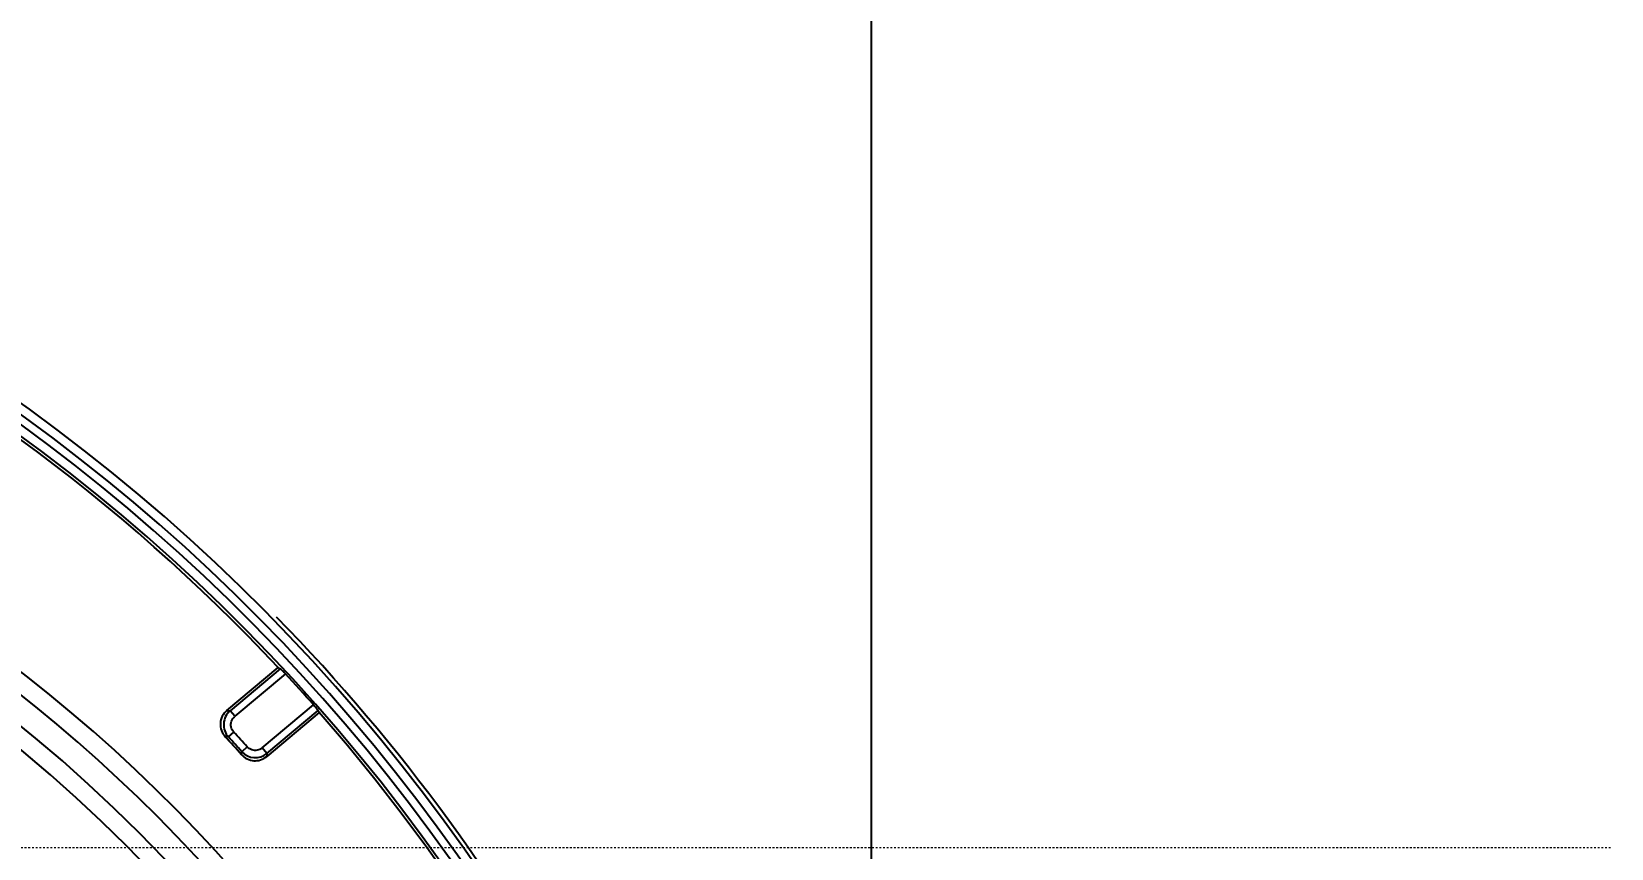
# Model space of a CAD drawing. Header units: millimetres. Extents: x 2588 to 3182, y 1243 to 1719.
# Drawn here: x 2893.3 to 2979.1, y 1553.2 to 1597.5 of the extents above; entities that cross this region are included whole.
import ezdxf

# ---------------------------------------------------------------- set-up
doc = ezdxf.new("R2010")
doc.units = ezdxf.units.MM
doc.linetypes.add('HIDDEN', pattern=[0.2, 0.1, -0.1])
doc.layers.add('cool', color=153, linetype='HIDDEN', lineweight=9)
doc.styles.get("Standard").update_dxf_attribs({"font": 'arial.ttf'})
doc.dimstyles.get("Standard").update_dxf_attribs({"dimtxt": 0.18, "dimasz": 0.18, "dimexe": 0.18, "dimexo": 0.0625, "dimgap": 0.09, "dimtad": 0, "dimtih": 1, "dimtoh": 1, "dimzin": 0, "dimdsep": 46, "dimtxsty": 'Standard', "dimcen": 0.09, "dimadec": 0, "dimazin": 0, "dimtfac": 1, "dimtofl": 0, "dimtmove": 0, "dimatfit": 3, "dimfxl": 0, "dimtolj": 1, "dimtzin": 0, "dimarcsym": 0})

# ---------------------------------------------------------------- blocks, each defined once
blk = doc.blocks.new('*D41')
at = {"color": 4, "lineweight": -2, "transparency": 16777216}
for p, q in [((2939.335, 1645.04), (2939.335, 1655.04)), ((2938.883, 1635.04), (2939.335, 1645.04)), ((2938.883, 1496.166), (2938.883, 1635.04))]:
    blk.add_line(p, q, dxfattribs=at)
at = {"layer": 'Defpoints', "color": 0, "transparency": 16777216}
for p in [(2939.335, 1655.04), (2938.883, 1496.166), (2833.383, 1489.21)]:
    blk.add_point(p, dxfattribs=at)
at = {"color": 6, "transparency": 16777216, "insert": (2939.335, 1665.175), "char_height": 5, "attachment_point": 5, "rotation": 90}
blk.add_mtext('\\A1;105.50', dxfattribs=at)

msp = doc.modelspace()

# ---------------------------------------------------------------- linework, layer by layer
at = {"color": 6, "linetype": 'Continuous'}
for p, q in [((2903.893, 1560.64), (2906.677, 1562.976)), ((2906.785, 1562.912), (2904.065, 1560.629)), ((2907.067, 1562.635), (2904.318, 1560.327)), ((2905.813, 1558.614), (2908.596, 1560.949)), ((2903.893, 1560.64), (2904.065, 1560.629)), ((2904.318, 1560.327), (2904.065, 1560.629)), ((2908.895, 1560.531), (2906.054, 1558.147)), ((2906.066, 1558.312), (2908.844, 1560.643)), ((2903.973, 1559.208), (2903.802, 1559.218)), ((2903.973, 1559.208), (2904.263, 1559.475)), ((2904.688, 1558.244), (2904.701, 1558.408)), ((2904.994, 1558.671), (2904.701, 1558.408)), ((2906.066, 1558.312), (2905.813, 1558.614)), ((2906.066, 1558.312), (2906.054, 1558.147))]:
    msp.add_line(p, q, dxfattribs=at)
for centre, radius, start, end in [((2833.358, 1494.241), 102.106, 14.82382, 151.07152), ((2833.358, 1494.241), 101.607, 14.8262, 150.88167), ((2833.358, 1494.241), 101.159, 14.89345, 150.74007), ((2833.358, 1494.241), 100.659, 14.89585, 150.80622), ((2833.358, 1494.241), 100.5, 43.15179, 85.61752), ((2839.388, 1494.241), 86.814, 316.84438, 88.8719), ((2839.388, 1494.241), 85.826, 320.71572, 88.869), ((2839.388, 1494.241), 84.503, 2.75328, 87.24672), ((2839.388, 1494.241), 83.513, 2.75328, 87.24672), ((2833.358, 1494.241), 102.331, 28.10093, 44.3029), ((2833.358, 1494.241), 100.553, 41.56104, 42.85751), ((2833.358, 1494.241), 100.5, 318.73061, 41.26939), ((2833.358, 1494.241), 95.835, 41.90066, 42.68813), ((2833.358, 1494.241), 95.954, 41.96866, 42.61446), ((2833.358, 1494.241), 96.348, 41.96866, 42.61446), ((2905.434, 1559.085), 0.999, 222.72936, 309.23859)]:
    msp.add_arc(centre, radius, start, end, dxfattribs=at)
for centre, major_axis, start_param, end_param in [((2854.763, 1468.731), (-72.018, 85.827), -1.21805, -1.216919), ((2812.435, 1519.175), (-70.393, 83.891), -1.851352, -1.850222)]:
    msp.add_ellipse(centre, major_axis=major_axis, ratio=0.954809, start_param=start_param, end_param=end_param, dxfattribs=at)
for points, knots in [([(2907.067, 1562.635), (2907.027, 1562.678), (2906.953, 1562.757), (2906.858, 1562.848), (2906.807, 1562.899), (2906.785, 1562.912)], [0, 0, 0, 0, 0.454396, 0.812462, 1, 1, 1, 1]), ([(2908.844, 1560.643), (2908.833, 1560.665), (2908.787, 1560.721), (2908.706, 1560.824), (2908.636, 1560.904), (2908.596, 1560.949)], [0, 0, 0, 0, 0.186449, 0.544671, 1, 1, 1, 1]), ([(2903.893, 1560.64), (2903.791, 1560.554), (2903.62, 1560.342), (2903.513, 1559.951), (2903.569, 1559.549), (2903.711, 1559.316), (2903.802, 1559.218)], [0, 0, 0, 0, 0.252066, 0.499904, 0.747712, 1, 1, 1, 1]), ([(2904.065, 1560.629), (2903.966, 1560.544), (2903.799, 1560.328), (2903.698, 1559.934), (2903.751, 1559.534), (2903.888, 1559.303), (2903.973, 1559.208)], [0, 0, 0, 0, 0.248683, 0.50342, 0.756373, 1, 1, 1, 1]), ([(2904.263, 1559.475), (2904.196, 1559.551), (2904.096, 1559.746), (2904.115, 1560.074), (2904.241, 1560.257), (2904.318, 1560.327)], [0, 0, 0, 0, 0.323556, 0.667464, 1, 1, 1, 1]), ([(2905.813, 1558.614), (2905.733, 1558.552), (2905.547, 1558.457), (2905.233, 1558.48), (2905.063, 1558.599), (2904.994, 1558.671)], [0, 0, 0, 0, 0.336089, 0.666024, 1, 1, 1, 1]), ([(2904.688, 1558.244), (2904.773, 1558.149), (2904.978, 1557.993), (2905.35, 1557.892), (2905.732, 1557.939), (2905.957, 1558.066), (2906.054, 1558.147)], [0, 0, 0, 0, 0.251929, 0.499921, 0.747767, 1, 1, 1, 1])]:
    msp.add_open_spline(points, degree=3, knots=knots, dxfattribs=at)
at = {"layer": 'cool', "ltscale": 0.932966}
msp.add_line((2687.713, 1553.211), (2979.053, 1553.211), dxfattribs=at)

# ---------------------------------------------------------------- dimensions: what is measured, and where the dimension line sits
dim = msp.add_ordinate_dim(feature_location=(2938.883, 1496.166), offset=(0.452, 158.874), dtype=1, origin=(2833.383, 1489.21), dimstyle='Standard', override={"dimtxt": 5, "dimasz": 5, "dimexe": 0, "dimexo": 0, "dimgap": 0, "dimtih": 0, "dimtoh": 0, "dimzin": 0, "dimcen": 0, "dimclrd": 4, "dimclre": 4, "dimclrt": 6, "dimadec": 2, "dimtp": 0, "dimtm": 0, "dimtzin": 0})
dim.commit()
dim.dimension.update_dxf_attribs({"geometry": '*D41', "text_midpoint": (2939.335, 1665.175)})

doc.saveas('drawing.dxf')
